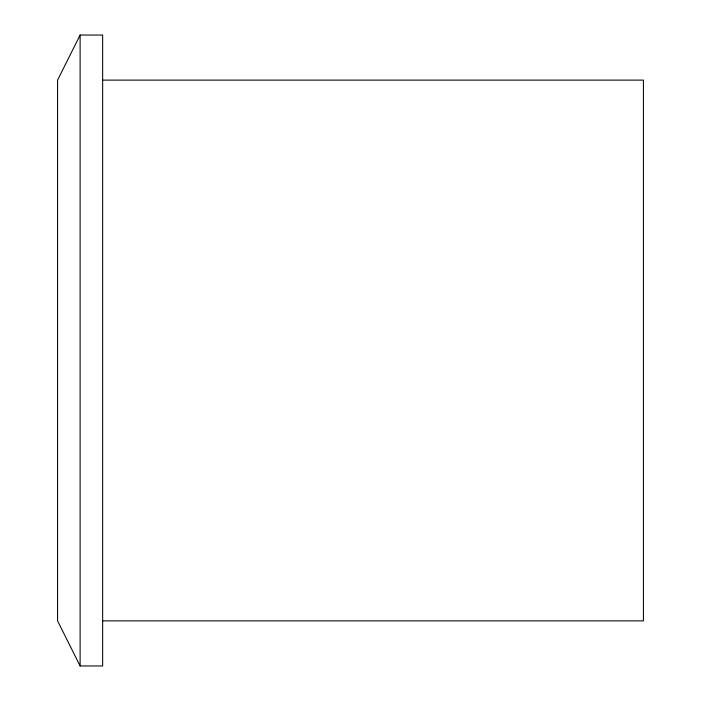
<?xml version="1.0" encoding="UTF-8"?>
<svg xmlns="http://www.w3.org/2000/svg" width="701" height="701" viewBox="0 0 701 701"><rect width="100%" height="100%" fill="white"/><g stroke="black" fill="none" stroke-linecap="round" stroke-linejoin="round"><path stroke-width="1.05" d="M80.116 35.05L57.578 80.116L57.578 620.884L80.116 665.95L102.644 665.95L102.644 35.05L80.116 35.05L80.116 665.95M102.644 80.116L643.422 80.116L643.422 620.884L102.644 620.884"/></g></svg>
